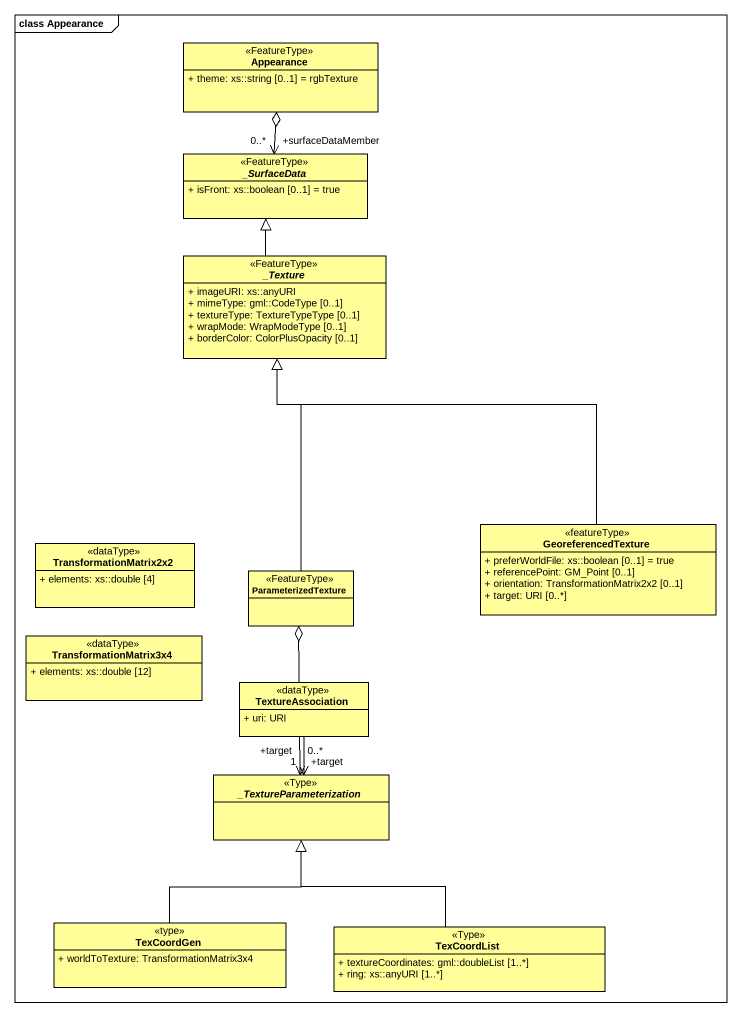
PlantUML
@startuml
mainframe class Appearance
hide circle
hide empty members
skinparam classAttributeIconSize 0
class Appearance <<FeatureType>> #FFFE99 {
  + theme: xs::string [0..1] = rgbTexture
}
abstract class "_SurfaceData" as SurfaceData <<FeatureType>> #FFFE99 {
  + isFront: xs::boolean [0..1] = true
}
abstract class "_Texture" as Texture <<FeatureType>> #FFFE99 {
  + imageURI: xs::anyURI
  + mimeType: gml::CodeType [0..1]
  + textureType: TextureTypeType [0..1]
  + wrapMode: WrapModeType [0..1]
  + borderColor: ColorPlusOpacity [0..1]
}
class GeoreferencedTexture <<featureType>> #FFFE99 {
  + preferWorldFile: xs::boolean [0..1] = true
  + referencePoint: GM_Point [0..1]
  + orientation: TransformationMatrix2x2 [0..1]
  + target: URI [0..*]
}
class TransformationMatrix2x2 <<dataType>> #FFFE99 {
  + elements: xs::double [4]
}
class ParameterizedTexture <<FeatureType>> #FFFE99
class TransformationMatrix3x4 <<dataType>> #FFFE99 {
  + elements: xs::double [12]
}
class TextureAssociation <<dataType>> #FFFE99 {
  + uri: URI
}
abstract class "_TextureParameterization" as TextureParameterization <<Type>> #FFFE99
class TexCoordGen <<type>> #FFFE99 {
  + worldToTexture: TransformationMatrix3x4
}
class TexCoordList <<Type>> #FFFE99 {
  + textureCoordinates: gml::doubleList [1..*]
  + ring: xs::anyURI [1..*]
}
SurfaceData "+surfaceDataMember\n0..*" <-up-o Appearance
Texture -up-|> SurfaceData
GeoreferencedTexture -up-|> Texture
ParameterizedTexture -up-|> Texture
TextureAssociation --> "+target\n1" TextureParameterization
TextureParameterization "+target\n0..*" <-up-o ParameterizedTexture
TexCoordGen -up-|> TextureParameterization
TexCoordList -up-|> TextureParameterization
@enduml
